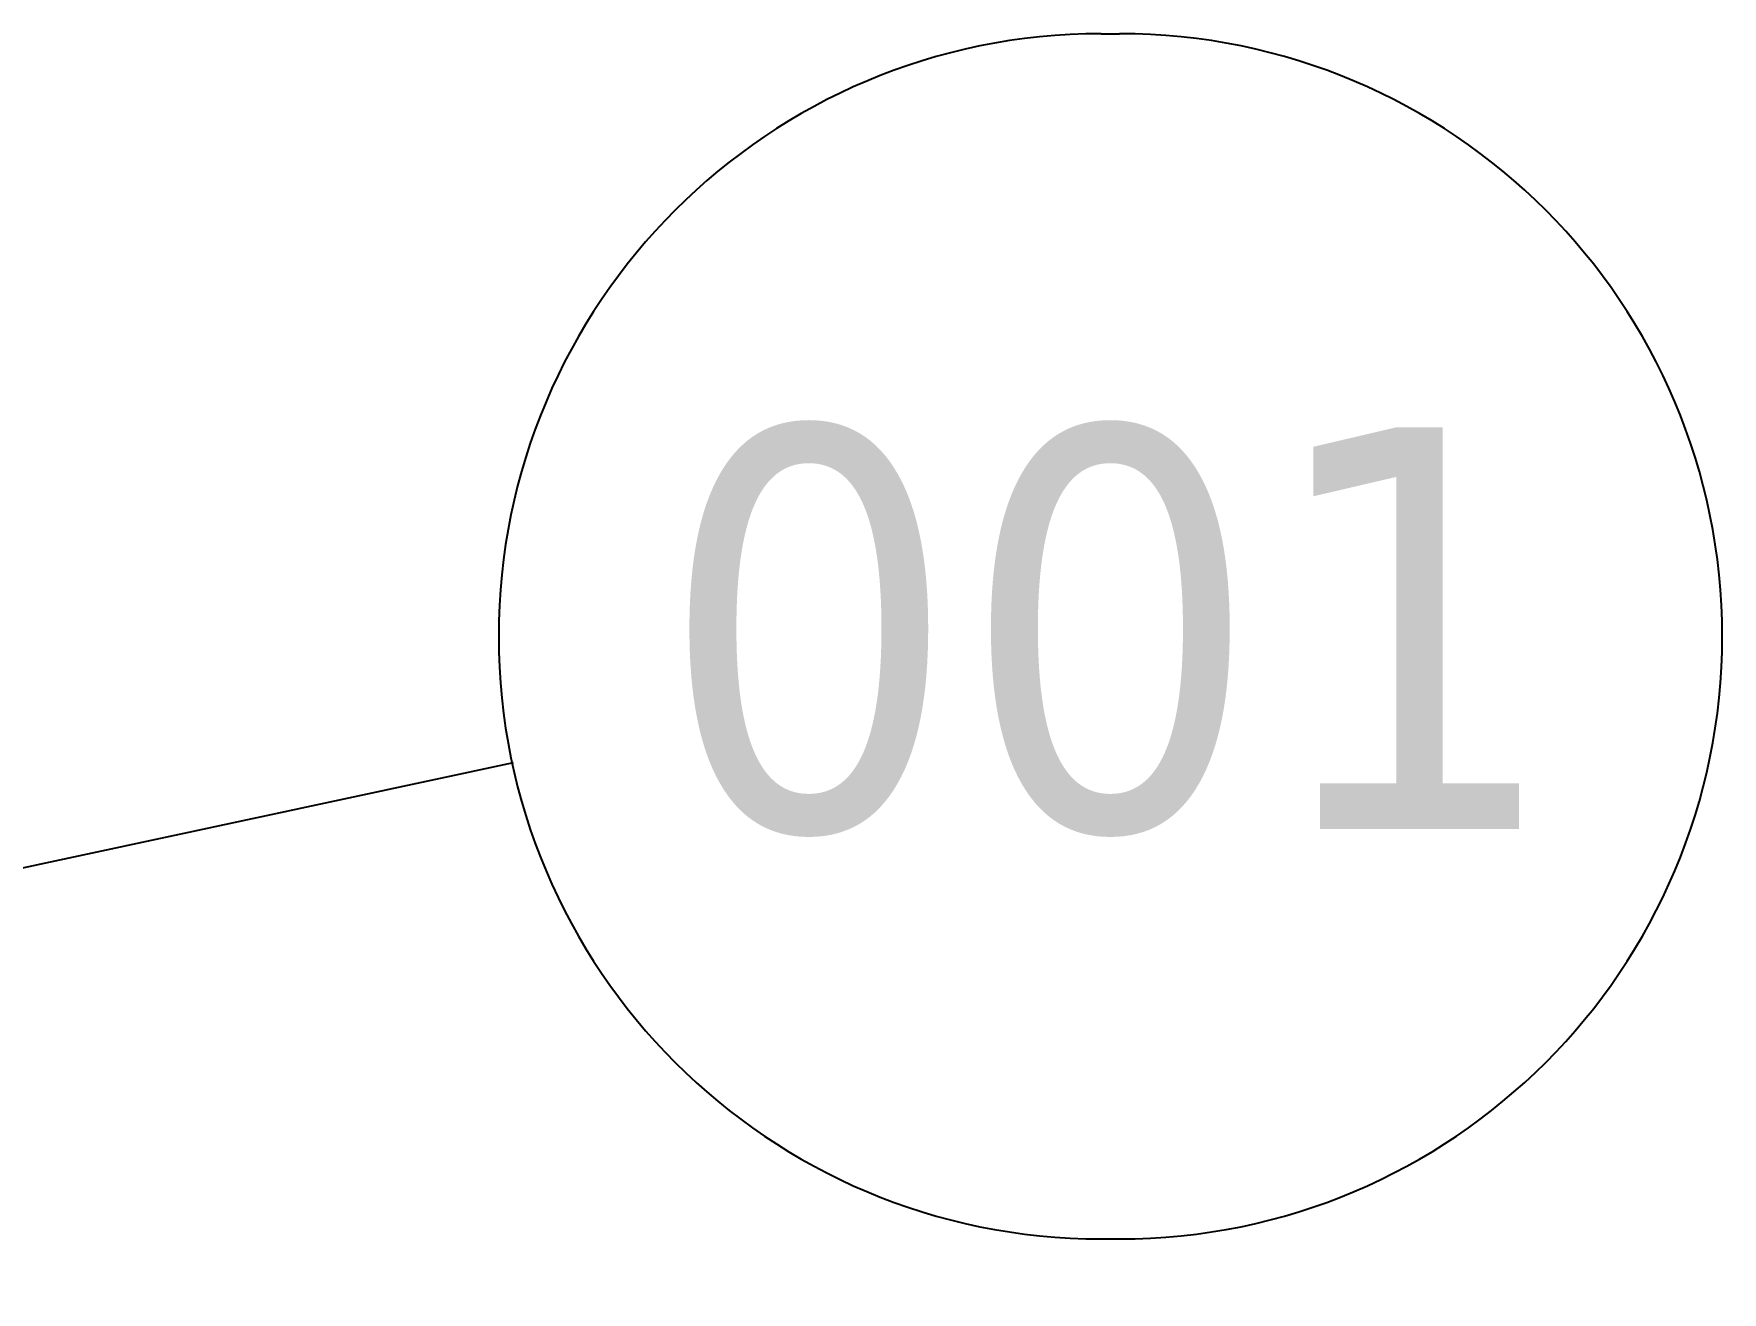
# Model space of a CAD drawing. Header units: millimetres. Extents: x -1259 to 2100, y -2965 to 1485.
# Drawn here: x 1391.4 to 1465, y 554.4 to 609.2 of the extents above; entities that cross this region are included whole.
import ezdxf

# ---------------------------------------------------------------- set-up
doc = ezdxf.new("R2010")
doc.units = ezdxf.units.MM
doc.header["$LTSCALE"] = 5
doc.layers.add('Symbol (ISO)', color=7, linetype='Continuous', lineweight=25)
doc.styles.add('Note Text (ISO)', font='tahoma.ttf')

# ---------------------------------------------------------------- blocks, each defined once
blk = doc.blocks.new('Balloon6')
at = {"layer": 'Symbol (ISO)'}
for p, q in [((287.584, 121.837), (287.744, 121.837)), ((263.399, 111.397), (282.464, 115.488)), ((263.294, 111.886), (260.955, 110.872)), ((263.504, 110.908), (263.294, 111.886)), ((263.399, 111.397), (260.955, 110.872)), ((287.584, 111.337), (287.744, 111.337)), ((260.955, 110.872), (263.504, 110.908))]:
    blk.add_line(p, q, dxfattribs=at)
at = {"layer": 'Symbol (ISO)', "flags": 128}
blk.add_lwpolyline([(263.294, 111.886), (260.955, 110.872), (263.504, 110.908), (263.294, 111.886)], dxfattribs=at)
at = {"layer": 'Symbol (ISO)'}
for centre, start, end in [((287.584, 116.587), 90, 270), ((287.744, 116.587), 270, 90)]:
    blk.add_arc(centre, 5.25, start, end, dxfattribs=at)
blk.add_solid([(263.294, 111.886), (260.955, 110.872), (263.504, 110.908), (263.294, 111.886)], dxfattribs=at)
at = {"layer": 'Symbol (ISO)', "insert": (287.664, 116.623), "char_height": 3.5, "attachment_point": 5, "style": 'Note Text (ISO)'}
blk.add_mtext('001', dxfattribs=at)

msp = doc.modelspace()

# ---------------------------------------------------------------- block references
at = {"layer": 'Symbol (ISO)', "xscale": 5, "yscale": 5, "zscale": 5}
msp.add_blockref('Balloon6', (0, 0), dxfattribs=at)

doc.saveas('drawing.dxf')
